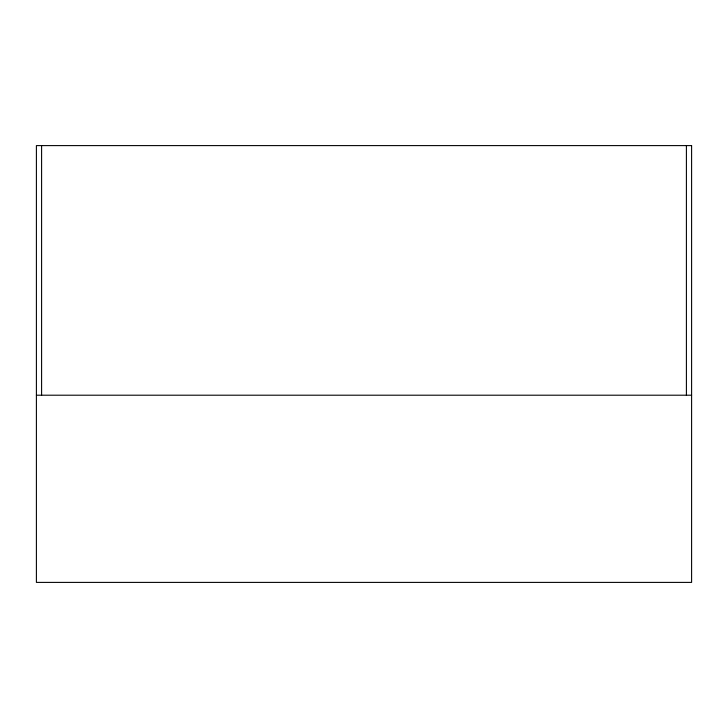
<?xml version="1.0" encoding="UTF-8"?>
<svg xmlns="http://www.w3.org/2000/svg" width="728" height="728" viewBox="0 0 728 728"><rect width="100%" height="100%" fill="white"/><g stroke="black" fill="none" stroke-linecap="round" stroke-linejoin="round"><path stroke-width="1.09" d="M36.4 395.204L691.6 395.204M686.404 145.6L686.404 395.204M41.596 145.6L41.596 395.204M691.6 145.6L36.4 145.6L36.4 582.4L691.6 582.4L691.6 145.6"/></g></svg>
